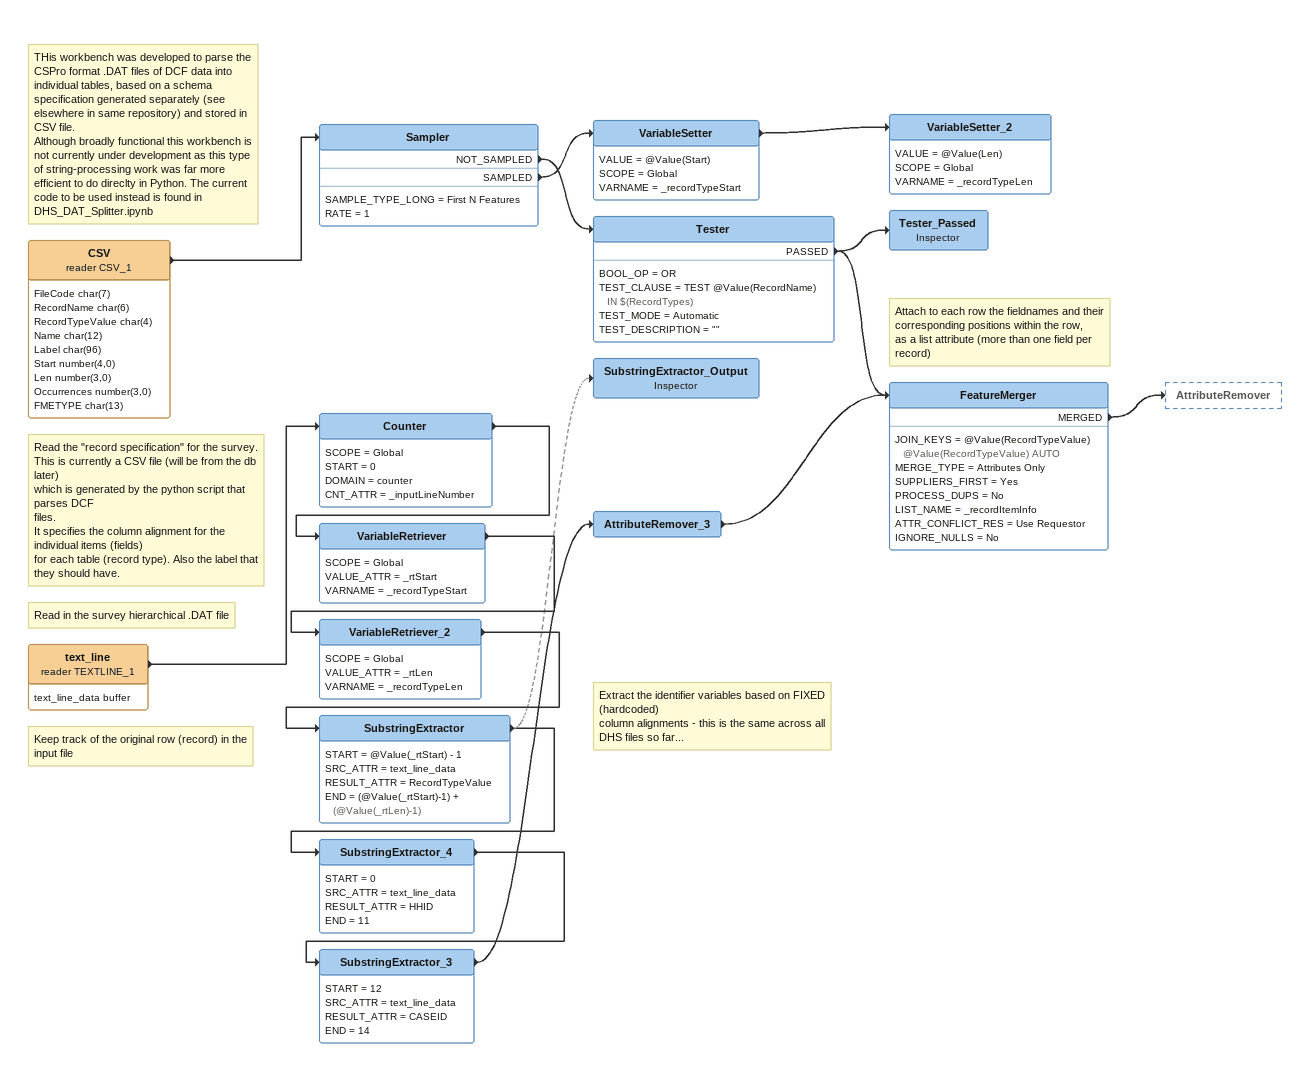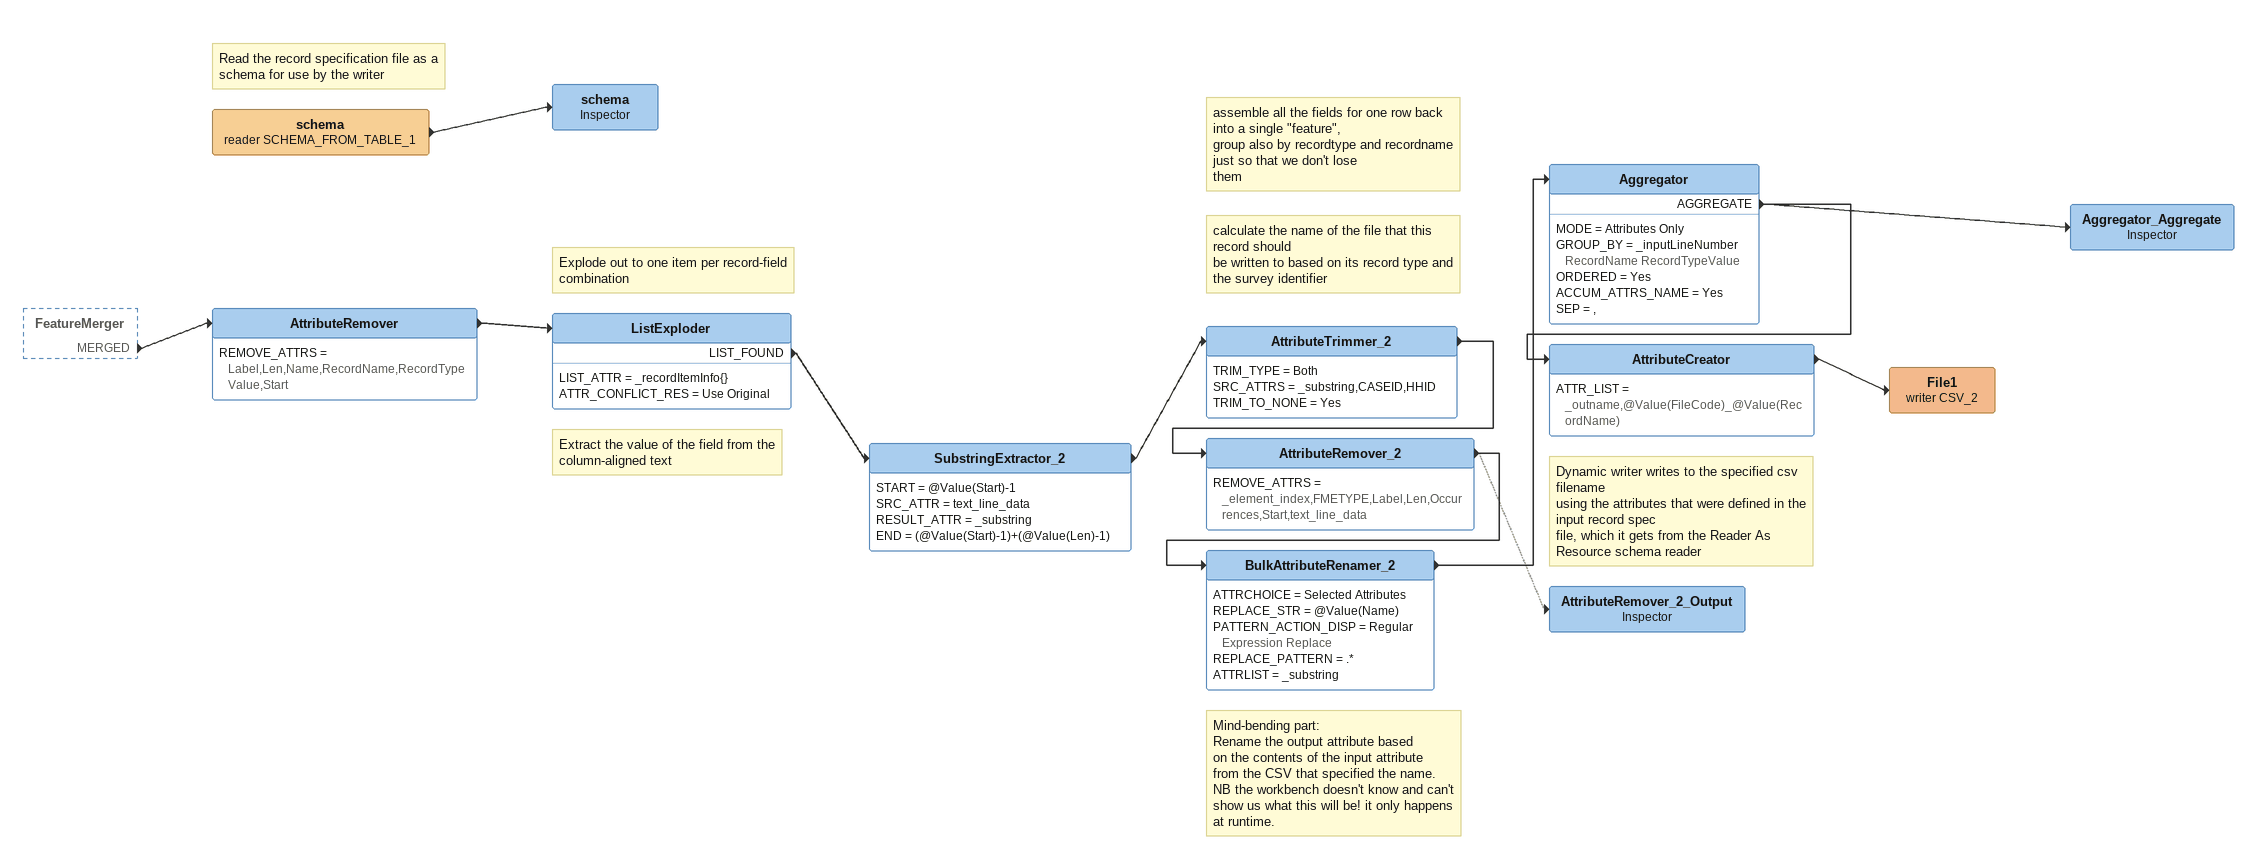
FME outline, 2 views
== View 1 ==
Note: Read in the survey hierarchical .DAT file
text_line (reader TEXTLINE_1)
    attributes: text_line_data buffer
    -> Counter
Note: Keep track of the original row (record) in the / input file
Counter
    SCOPE = Global
    START = 0
    DOMAIN = counter
    CNT_ATTR = _inputLineNumber
    -> VariableRetriever
VariableRetriever
    SCOPE = Global
    VALUE_ATTR = _rtStart
    VARNAME = _recordTypeStart
    -> VariableRetriever_2
VariableRetriever_2
    SCOPE = Global
    VALUE_ATTR = _rtLen
    VARNAME = _recordTypeLen
    -> SubstringExtractor
Note: Extract the identifier variables based on FIXED (hardcoded) / column alignments - this is the same across all DHS files so far...
SubstringExtractor
    START = @Value(_rtStart) - 1
    SRC_ATTR = text_line_data
    RESULT_ATTR = RecordTypeValue
    END = (@Value(_rtStart)-1) + (@Value(_rtLen)-1)
    -> SubstringExtractor_4
    -> SubstringExtractor_Output [off]
SubstringExtractor_Output: Inspector
SubstringExtractor_4
    START = 0
    SRC_ATTR = text_line_data
    RESULT_ATTR = HHID
    END = 11
    -> SubstringExtractor_3
SubstringExtractor_3
    START = 12
    SRC_ATTR = text_line_data
    RESULT_ATTR = CASEID
    END = 14
    -> AttributeRemover_3
AttributeRemover_3
    -> FeatureMerger
Note: Read the "record specification" for the survey. / This is currently a CSV file (will be from the db later) / which is generated by the python script that parses DCF / files. / It specifies the column alignment for the individual items (fields) / for each table (record type). Also the label that they should have.
CSV (reader CSV_1)
    attributes: FileCode char(7), RecordName char(6), RecordTypeValue char(4), Name char(12), Label char(96), Start number(4,0), Len number(3,0), Occurrences number(3,0), FMETYPE char(13)
    -> Sampler
Note: THis workbench was developed to parse the CSPro format .DAT files of DCF data into individual tables, based on a schema specification generated separately (see elsewhere in same repository) and stored in CSV file. / Although broadly functional this workbench is not currently under development as this type of string-processing work was far more efficient to do direclty in Python. The current code to be used instead is found in DHS_DAT_Splitter.ipynb
Sampler
    SAMPLE_TYPE_LONG = First N Features
    RATE = 1
    NOT_SAMPLED -> Tester
    SAMPLED -> VariableSetter
VariableSetter
    VALUE = @Value(Start)
    SCOPE = Global
    VARNAME = _recordTypeStart
    -> VariableSetter_2
VariableSetter_2
    VALUE = @Value(Len)
    SCOPE = Global
    VARNAME = _recordTypeLen
Tester
    BOOL_OP = OR
    TEST_CLAUSE = TEST @Value(RecordName) IN $(RecordTypes)
    TEST_MODE = Automatic
    TEST_DESCRIPTION = ""
    PASSED -> FeatureMerger
    PASSED -> Tester_Passed
Tester_Passed: Inspector
Note: Attach to each row the fieldnames and their / corresponding positions within the row, / as a list attribute (more than one field per / record)
FeatureMerger
    JOIN_KEYS = @Value(RecordTypeValue) @Value(RecordTypeValue) AUTO
    MERGE_TYPE = Attributes Only
    SUPPLIERS_FIRST = Yes
    PROCESS_DUPS = No
    LIST_NAME = _recordItemInfo
    ATTR_CONFLICT_RES = Use Requestor
    IGNORE_NULLS = No
    MERGED -> AttributeRemover

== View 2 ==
FeatureMerger [outside]
    MERGED -> AttributeRemover
AttributeRemover
    REMOVE_ATTRS = Label,Len,Name,RecordName,RecordTypeValue,Start
    -> ListExploder
Note: Explode out to one item per record-field / combination
ListExploder
    LIST_ATTR = _recordItemInfo{}
    ATTR_CONFLICT_RES = Use Original
    LIST_FOUND -> SubstringExtractor_2
Note: Extract the value of the field from the / column-aligned text
SubstringExtractor_2
    START = @Value(Start)-1
    SRC_ATTR = text_line_data
    RESULT_ATTR = _substring
    END = (@Value(Start)-1)+(@Value(Len)-1)
    -> AttributeTrimmer_2
AttributeTrimmer_2
    TRIM_TYPE = Both
    SRC_ATTRS = _substring,CASEID,HHID
    TRIM_TO_NONE = Yes
    -> AttributeRemover_2
AttributeRemover_2
    REMOVE_ATTRS = _element_index,FMETYPE,Label,Len,Occurrences,Start,text_line_data
    -> AttributeRemover_2_Output [off]
    -> BulkAttributeRenamer_2
AttributeRemover_2_Output: Inspector
Note: Mind-bending part: / Rename the output attribute based / on the contents of the input attribute / from the CSV that specified the name. / NB the workbench doesn't know and can't / show us what this will be! it only happens / at runtime.
BulkAttributeRenamer_2
    ATTRCHOICE = Selected Attributes
    REPLACE_STR = @Value(Name)
    PATTERN_ACTION_DISP = Regular Expression Replace
    REPLACE_PATTERN = .*
    ATTRLIST = _substring
    -> Aggregator
Note: assemble all the fields for one row back into a single "feature", / group also by recordtype and recordname just so that we don't lose / them
Aggregator
    MODE = Attributes Only
    GROUP_BY = _inputLineNumber RecordName RecordTypeValue
    ORDERED = Yes
    ACCUM_ATTRS_NAME = Yes
    SEP = ,
    AGGREGATE -> Aggregator_Aggregate
    AGGREGATE -> AttributeCreator
Aggregator_Aggregate: Inspector
Note: calculate the name of the file that this record should / be written to based on its record type and the survey identifier
AttributeCreator
    ATTR_LIST = _outname,@Value(FileCode)_@Value(RecordName)
    -> File1 (writer CSV_2)
Note: Dynamic writer writes to the specified csv filename / using the attributes that were defined in the input record spec / file, which it gets from the Reader As Resource schema reader
File1 (writer CSV_2)
Note: Read the record specification file as a schema for use by the writer
schema (reader SCHEMA_FROM_TABLE_1)
    -> schema
schema: Inspector
